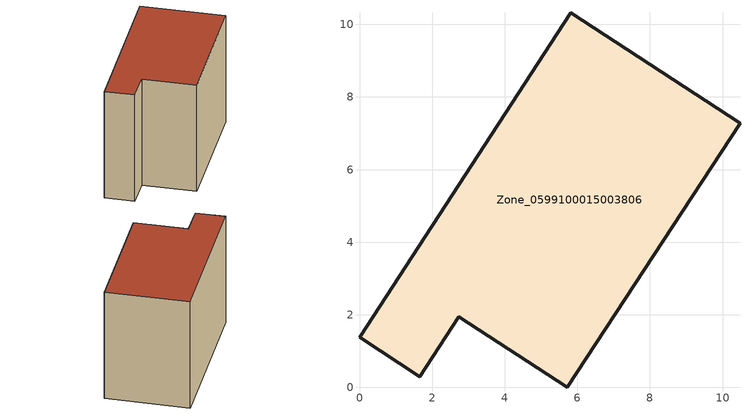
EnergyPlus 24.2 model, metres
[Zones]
Zone_0599100015003806
 floor ground (C_G): 5.82,10.33 10.48,7.28 5.72,0 2.74,1.95 1.66,0.3 0,1.38 z0.93
 wall outside (C_F): 10.48,7.28 5.82,10.33 0,1.38 1.66,0.3 2.74,1.95 5.72,0 10.48,7.28 z0.93:8.78
 roof outside (C_R): 5.82,10.33 0,1.38 1.66,0.3 2.74,1.95 5.72,0 10.48,7.28 z8.78
[BUILDING]
Pand.0599100015003806: North Axis=0; Terrain=City; Loads Convergence Tolerance Value=0.04; Temperature Convergence Tolerance Value=0.4; Solar Distribution=FullExterior; Maximum Number of Warmup Days=25; Minimum Number of Warmup Days=1
[Site:Location]
Rotterdam.The.Hague.AP_ZH_NLD Design_Conditions: Latitude=51.96; Longitude=4.45; Time Zone=1; Elevation=-4.5
[SITE:GROUNDTEMPERATURE:BUILDINGSURFACE]
18, 18, 18, 18, 18, 18, 18, 18, 18, 18, 18, 18
[MATERIAL] Thermal Absorptance=0.9; Solar Absorptance=0.7; Visible Absorptance=0.7
Name | Roughness | Thickness | Conductivity | Density | Specific Heat
G.TI.1965-1974 | MediumSmooth | 0.15 | 0.882353 | 540 | 1210
F.TI.1965-1974 | Rough | 0.3 | 0.697674 | 1920 | 840
R.TI.1965-1974 | MediumRough | 0.2 | 0.232558 | 1500 | 1000
[CONSTRUCTION]
C_G: G.TI.1965-1974
C_F: F.TI.1965-1974
C_R: R.TI.1965-1974
[ZONE]
Zone_0599100015003806: Type=1; Multiplier=1; Ceiling Height=Autocalculate; Volume=Autocalculate; Floor Area=autocalculate; Part of Total Floor Area=Yes
[ZONEINFILTRATION:DESIGNFLOWRATE]
Infil_Zone_0599100015003806: Zone or ZoneList or Space or SpaceList=Zone_0599100015003806; Schedule=AlwaysOn; Design Flow Rate Calculation Method=Flow/Area; Flow Rate per Floor Area=0.003; Constant Term Coefficient=1; Temperature Term Coefficient=0; Velocity Term Coefficient=0; Velocity Squared Term Coefficient=0
[HVACTEMPLATE:ZONE:IDEALLOADSAIRSYSTEM]
Zone_0599100015003806: Maximum Heating Supply Air Temperature=50; Minimum Cooling Supply Air Temperature=13; Maximum Heating Supply Air Humidity Ratio=0.0156; Minimum Cooling Supply Air Humidity Ratio=0.0077; Heating Limit=NoLimit; Cooling Limit=NoLimit; Dehumidification Control Type=ConstantSensibleHeatRatio; Cooling Sensible Heat Ratio=0.7; Dehumidification Setpoint=60; Humidification Control Type=None; Humidification Setpoint=30; Outdoor Air Method=None; Outdoor Air Flow Rate per Person=0.00944; Outdoor Air Flow Rate per Zone Floor Area=0; Outdoor Air Flow Rate per Zone=0; Demand Controlled Ventilation Type=None; Outdoor Air Economizer Type=NoEconomizer; Heat Recovery Type=None; Sensible Heat Recovery Effectiveness=0.7; Latent Heat Recovery Effectiveness=0.65
[ZONECONTROL:THERMOSTAT]
ThermostatControl_Zone_0599100015003806: Zone or ZoneList=Zone_0599100015003806; Control Type Schedule=DualSetpointControlType; Control 1=Thermostat_Zone_0599100015003806; Temperature Difference Between Cutout And Setpoint=0
[THERMOSTATSETPOINT:DUALSETPOINT]
Thermostat_Zone_0599100015003806: Heating Setpoint Temperature Schedule=HeatingSetpoint_Zone_0599100015003806; Cooling Setpoint Temperature Schedule=CoolingSetpoint_Zone_0599100015003806
[SCHEDULE:COMPACT]
HeatingSetpoint_Zone_0599100015003806: Through: 12/31, For: AllDays, Until: 24:00, 21
CoolingSetpoint_Zone_0599100015003806: Through: 12/31, For: AllDays, Until: 24:00, 24
DualSetpointControlType: Through: 12/31, For: AllDays, Until: 24:00, 4
AlwaysOn: Through: 12/31, For: AllDays, Until: 24:00, 1
